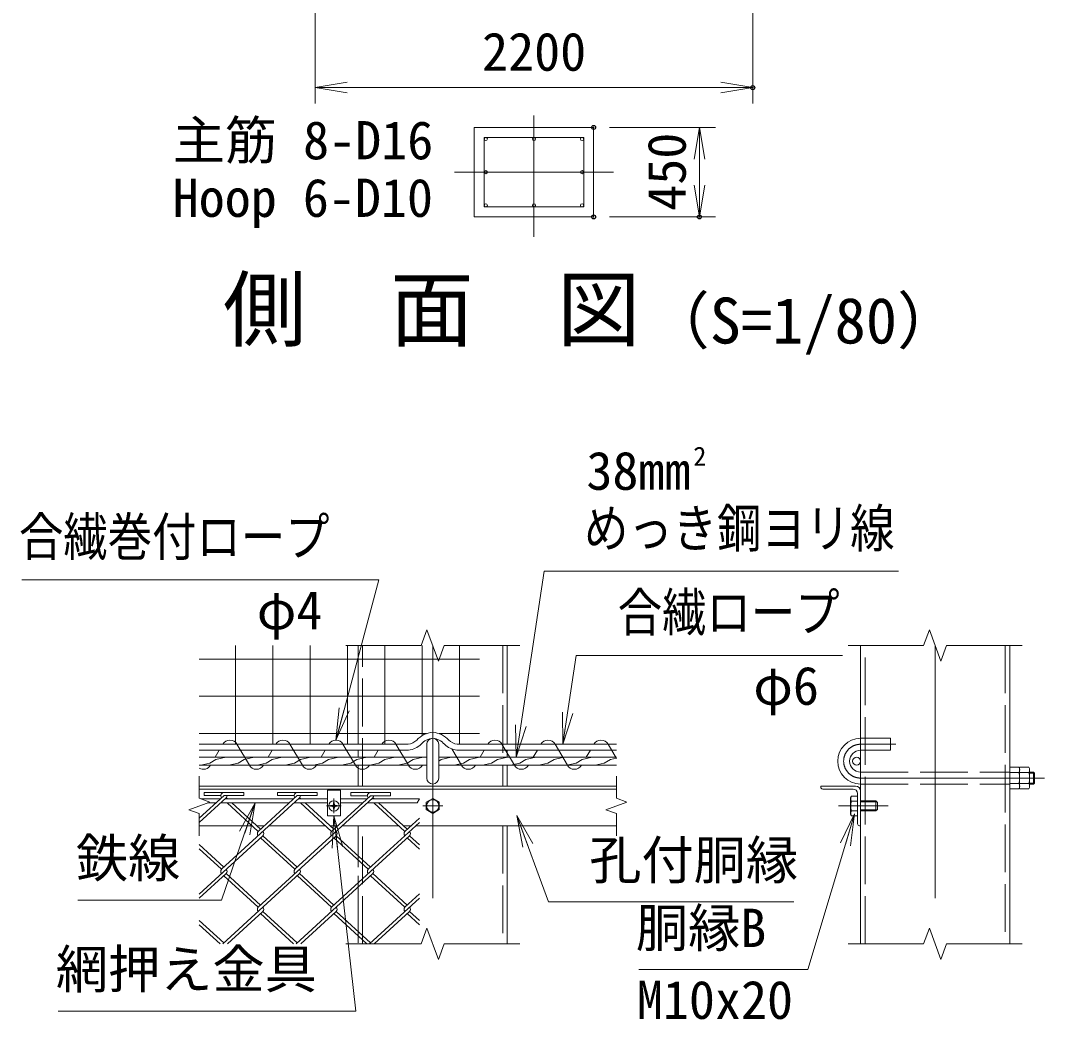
# Model space of a CAD drawing. Units: millimetres at full size. Extents: x -16800 to 16800, y -11880 to 11880.
# Drawn here: x 406 to 5555, y -8789 to -3765 of the extents above; entities that cross this region are included whole.
import ezdxf
from ezdxf.enums import TextEntityAlignment as Align

# ---------------------------------------------------------------- set-up
doc = ezdxf.new("R2010")
doc.units = ezdxf.units.MM
doc.header["$LTSCALE"] = 40
doc.header["$PDMODE"] = 32
doc.header["$PDSIZE"] = 20
doc.linetypes.add('DASHED', pattern=[7.5, 6, -1.5])
doc.linetypes.add('USER1', pattern=[50.8, 31.75, -6.35, 6.35, -6.35])
for name, color, linetype, lineweight in [('0-0_D-STR1', 1, 'Continuous', 18), ('0-1_D-BMK', 2, 'USER1', 13), ('0-2_D-STR3', 3, 'Continuous', 13), ('0-3_D-STR4', 7, 'Continuous', 18), ('0-6_D-STR-DIM', 7, 'Continuous', 13), ('0-7_0', 7, 'Continuous', 18), ('0-9_D-STR-TXT', 7, 'Continuous', 13), ('0-A_D-STR2', 7, 'Continuous', 13), ('0-B_D-TTL-TXT', 7, 'Continuous', 13)]:
    doc.layers.add(name, color=color, linetype=linetype, lineweight=lineweight)
doc.layers.add('0-8_Defpoints', color=253, linetype='Continuous')
doc.styles.add('ＭＳ ゴシック', font='')
doc.styles.get('ＭＳ ゴシック').set_extended_font_data('MS Gothic')

# ---------------------------------------------------------------- blocks, each defined once
blk = doc.blocks.new('_Open')
at = {"layer": '0-7_0'}
blk.add_line((-40, 6.67), (0, 0), dxfattribs=at)
blk.add_lwpolyline([(-40, -6.67), (0, 0), (-40, 0)], dxfattribs=at)

msp = doc.modelspace()

# ---------------------------------------------------------------- linework, layer by layer
at = {"layer": '0-0_D-STR1'}
for p, q in [((2104.06, -7404.67), (2104.06, -6908.01)), ((2854.06, -6908.01), (2854.06, -7404.67)), ((4630.19, -6908.01), (4630.19, -8408.01)), ((5380.19, -8408.01), (5380.19, -6908.01)), ((2104.06, -7469.67), (2104.06, -7434.67)), ((2854.06, -7434.67), (2854.06, -7469.67)), ((2104.06, -7614.67), (2104.06, -7509.67)), ((2854.06, -7509.67), (2854.06, -7614.67)), ((1305.15, -7614.67), (3402.97, -7614.67)), ((4605.19, -7614.67), (4430.19, -7614.67)), ((4430.19, -7619.67), (4430.19, -7614.67)), ((1305.15, -7629.67), (3402.97, -7629.67)), ((4592.69, -7629.67), (4440.19, -7629.67)), ((4615.19, -7804.67), (4615.19, -7652.17)), ((1305.15, -7814.67), (1570.87, -7814.67)), ((1594.55, -7814.67), (1632.64, -7814.67)), ((1655.73, -7814.67), (1939.51, -7814.67)), ((1963.19, -7814.67), (2001.28, -7814.67)), ((2024.97, -7814.67), (2308.15, -7814.67)), ((2104.06, -8022.72), (2104.06, -7814.67)), ((2331.83, -7814.67), (2369.92, -7814.67)), ((2393.6, -7814.67), (3402.97, -7814.67)), ((2854.06, -7814.67), (2854.06, -8408.01)), ((4625.19, -7814.67), (4630.19, -7814.67)), ((2104.06, -8403.38), (2104.06, -8066.13))]:
    msp.add_line(p, q, dxfattribs=at)
at = {"layer": '0-0_D-STR1', "linetype": 'DASHED'}
for p, q in [((2126.56, -7614.67), (2126.56, -6908.01)), ((2831.56, -6908.01), (2831.56, -7614.67)), ((4652.69, -8408.01), (4652.69, -6908.01)), ((5357.69, -6908.01), (5357.69, -8408.01)), ((2126.56, -8408.01), (2126.56, -7814.67)), ((2831.56, -7814.67), (2831.56, -8408.01))]:
    msp.add_line(p, q, dxfattribs=at)
at = {"layer": '0-0_D-STR1'}
for centre, radius, start, end in [((4440.19, -7619.67), 10, 180, 270), ((4605.19, -7639.67), 25, 0, 90), ((4592.69, -7652.17), 22.5, 0, 90), ((4625.19, -7804.67), 10, 180, 270)]:
    msp.add_arc(centre, radius, start, end, dxfattribs=at)
at = {"layer": '0-1_D-BMK'}
for p, q in [((2988.09, -4242.76), (2988.09, -4852.76)), ((2588.09, -4527.76), (3388.09, -4527.76)), ((2479.06, -6908.01), (2479.06, -8408.01)), ((5005.19, -6908.01), (5005.19, -8408.01)), ((4807.59, -7404.67), (4630.19, -7404.67)), ((4630.19, -7574.67), (5555.19, -7574.67)), ((1945.04, -7714.67), (2019.44, -7714.67)), ((1982.24, -7677.47), (1982.24, -7751.87)), ((2429.06, -7714.67), (2529.06, -7714.67)), ((4769.7, -7714.67), (4519.7, -7714.67))]:
    msp.add_line(p, q, dxfattribs=at)
msp.add_arc((4630.19, -7489.67), 85, 90, 270, dxfattribs=at)
at = {"layer": '0-2_D-STR3'}
for p, q in [((2355.52, -7404.67), (1305.15, -7404.67)), ((2449.06, -7574.67), (2449.06, -7404.67)), ((2509.06, -7574.67), (2509.06, -7404.67)), ((2602.59, -7404.67), (3402.97, -7404.67)), ((2357.62, -7434.67), (1305.15, -7434.67)), ((2600.5, -7434.67), (3402.97, -7434.67)), ((1305.15, -7469.67), (2449.06, -7469.67)), ((1305.15, -7509.67), (2449.06, -7509.67)), ((2509.06, -7469.67), (3402.97, -7469.67)), ((2509.06, -7509.67), (3402.97, -7509.67)), ((5380.19, -7519.92), (5380.19, -7629.42)), ((5380.19, -7519.92), (5426.19, -7519.92)), ((5380.19, -7547.3), (5426.19, -7547.3)), ((5430.19, -7519.92), (5430.19, -7629.42)), ((5430.19, -7519.92), (5476.19, -7519.92)), ((5430.19, -7531.59), (5430.19, -7617.76)), ((5430.19, -7547.3), (5476.19, -7547.3)), ((5480.19, -7531.59), (5480.19, -7617.76)), ((5480.19, -7544.67), (5500.46, -7544.67)), ((5480.19, -7549.41), (5505.19, -7549.41)), ((5505.19, -7549.41), (5500.46, -7544.67)), ((5500.46, -7544.67), (5500.46, -7604.67)), ((5505.19, -7549.41), (5505.19, -7599.94)), ((5380.19, -7602.05), (5426.19, -7602.05)), ((5430.19, -7602.05), (5476.19, -7602.05)), ((5480.19, -7604.67), (5500.46, -7604.67)), ((1949.74, -7764.67), (1949.74, -7634.67)), ((4580.19, -7673.42), (4584.71, -7665.6)), ((4584.71, -7665.6), (4615.19, -7665.6)), ((4615.19, -7665.6), (4615.19, -7763.75)), ((5380.19, -7629.42), (5426.19, -7629.42)), ((5430.19, -7629.42), (5476.19, -7629.42)), ((1411.33, -7679.67), (1314.71, -7679.67)), ((1389.51, -7699.67), (1346.36, -7699.67)), ((1758.14, -7699.67), (1412.6, -7699.67)), ((1779.97, -7679.67), (1434.42, -7679.67)), ((1781.24, -7699.67), (1949.74, -7699.67)), ((1803.06, -7679.67), (1949.74, -7679.67)), ((1973.09, -7712.71), (1965.49, -7712.84)), ((1965.49, -7712.84), (1965.49, -7716.5)), ((1965.49, -7712.84), (1965.49, -7716.5)), ((1973.09, -7716.64), (1965.49, -7716.5)), ((1977.73, -7710.35), (1973.09, -7712.71)), ((1977.73, -7719), (1973.09, -7716.64)), ((1977.82, -7710.26), (1980.27, -7705.65)), ((1977.82, -7719.09), (1980.27, -7723.7)), ((1980.41, -7697.92), (1980.27, -7705.65)), ((1980.28, -7697.92), (1984.07, -7697.92)), ((1984.07, -7697.92), (1984.2, -7705.65)), ((1986.65, -7710.26), (1984.2, -7705.65)), ((1986.65, -7719.09), (1984.2, -7723.7)), ((1986.74, -7710.35), (1991.38, -7712.71)), ((1986.74, -7719), (1991.38, -7716.64)), ((1991.38, -7716.64), (1998.99, -7716.5)), ((2014.74, -7679.67), (2148.61, -7679.67)), ((2014.74, -7699.67), (2126.78, -7699.67)), ((2150.47, -7699.67), (2400.44, -7699.67)), ((2172.29, -7679.67), (2411.99, -7679.67)), ((2446.56, -7695.91), (2479.06, -7677.15)), ((2446.56, -7733.44), (2446.56, -7695.91)), ((2479.06, -7677.15), (2511.56, -7695.91)), ((2511.56, -7695.91), (2511.56, -7733.44)), ((4580.19, -7673.42), (4580.19, -7755.92)), ((4584.71, -7690.14), (4615.19, -7690.14)), ((4630.19, -7689.67), (4707.69, -7689.67)), ((4630.19, -7694.17), (4712.19, -7694.17)), ((4707.69, -7689.67), (4715.19, -7697.17)), ((4715.19, -7697.17), (4715.19, -7732.17)), ((2014.74, -7764.67), (1949.74, -7764.67)), ((1980.41, -7731.42), (1980.27, -7723.7)), ((1980.41, -7731.42), (1984.07, -7731.42)), ((1984.07, -7731.42), (1984.2, -7723.7)), ((2479.06, -7752.2), (2446.56, -7733.44)), ((2511.56, -7733.44), (2479.06, -7752.2)), ((4580.19, -7755.92), (4584.71, -7763.75)), ((4584.71, -7739.21), (4615.19, -7739.21)), ((4584.71, -7763.75), (4615.19, -7763.75)), ((4630.19, -7735.17), (4712.19, -7735.17)), ((4630.19, -7739.67), (4707.69, -7739.67))]:
    msp.add_line(p, q, dxfattribs=at)
at = {"layer": '0-2_D-STR3', "color": 4}
for p, q in [((1494.77, -7404.67), (1556.95, -7509.67)), ((1761.28, -7404.67), (1823.46, -7509.67)), ((2027.79, -7404.67), (2089.97, -7509.67)), ((2294.3, -7404.67), (2356.47, -7509.67)), ((2827.31, -7404.67), (2889.49, -7509.67)), ((3093.82, -7404.67), (3155.99, -7509.67)), ((3360.32, -7404.67), (3402.97, -7476.69)), ((1405.93, -7434.67), (1385.21, -7469.67)), ((1672.44, -7434.67), (1651.71, -7469.67)), ((1938.95, -7434.67), (1918.22, -7469.67)), ((2205.45, -7434.67), (2184.73, -7469.67)), ((2574.66, -7428.08), (2622.98, -7509.67)), ((2738.47, -7434.67), (2717.74, -7469.67)), ((3004.98, -7434.67), (2984.25, -7469.67)), ((3271.48, -7434.67), (3250.76, -7469.67))]:
    msp.add_line(p, q, dxfattribs=at)
at = {"layer": '0-2_D-STR3', "linetype": 'DASHED'}
for p, q in [((4630.19, -7374.67), (4780.19, -7374.67)), ((4780.19, -7374.67), (4780.19, -7434.67)), ((4630.19, -7434.67), (4780.19, -7434.67)), ((4630.19, -7544.67), (5380.19, -7544.67)), ((4630.19, -7604.67), (5380.19, -7604.67))]:
    msp.add_line(p, q, dxfattribs=at)
at = {"layer": '0-2_D-STR3'}
msp.add_lwpolyline([(2738.09, -4352.76), (2738.09, -4702.76), (3238.09, -4702.76), (3238.09, -4352.76)], close=True, dxfattribs=at)
for points in [[(1439, -7469.67), (1388.99, -7481.24), (1358.32, -7498.95), (1312.3, -7509.67)], [(1580.66, -7469.67), (1530.64, -7481.24), (1499.97, -7498.95), (1453.95, -7509.67)], [(1722.31, -7469.67), (1672.29, -7481.24), (1641.62, -7498.95), (1595.61, -7509.67)], [(1863.96, -7469.67), (1813.95, -7481.24), (1783.28, -7498.95), (1737.26, -7509.67)], [(2005.62, -7469.67), (1955.6, -7481.24), (1924.93, -7498.95), (1878.91, -7509.67)], [(2147.27, -7469.67), (2097.25, -7481.24), (2066.58, -7498.95), (2020.57, -7509.67)], [(2288.92, -7469.67), (2238.91, -7481.24), (2208.24, -7498.95), (2162.22, -7509.67)], [(2430.57, -7469.67), (2380.56, -7481.24), (2349.89, -7498.95), (2303.87, -7509.67)], [(2572.23, -7469.67), (2522.21, -7481.24), (2509.06, -7488.83)], [(2713.88, -7469.67), (2663.86, -7481.24), (2633.19, -7498.95), (2587.18, -7509.67)], [(2855.53, -7469.67), (2805.52, -7481.24), (2774.85, -7498.95), (2728.83, -7509.67)], [(2997.19, -7469.67), (2947.17, -7481.24), (2916.5, -7498.95), (2870.48, -7509.67)], [(3138.84, -7469.67), (3088.82, -7481.24), (3058.15, -7498.95), (3012.14, -7509.67)], [(3280.49, -7469.67), (3230.48, -7481.24), (3199.81, -7498.95), (3153.79, -7509.67)], [(3402.97, -7474.11), (3372.13, -7481.24), (3341.46, -7498.95), (3295.44, -7509.67)], [(5480.19, -7599.94), (5505.19, -7599.94), (5500.46, -7604.67)], [(1949.74, -7634.67), (2014.74, -7634.67), (2014.74, -7764.67)], [(1991.38, -7712.71), (1998.99, -7712.84), (1998.99, -7716.5)], [(4707.69, -7689.67), (4707.69, -7739.67), (4715.19, -7732.17)]]:
    msp.add_lwpolyline(points, dxfattribs=at)
for centre, radius in [((2746.09, -4360.76), 8), ((2988.09, -4360.76), 8), ((3230.09, -4360.76), 8), ((2746.09, -4527.76), 8), ((3230.09, -4527.76), 8), ((2746.09, -4694.76), 8), ((2988.09, -4694.76), 8), ((3230.09, -4694.76), 8), ((4610.19, -7489.67), 20), ((1982.24, -7714.67), 26.25), ((2479.06, -7714.67), 31.25)]:
    msp.add_circle(centre, radius, dxfattribs=at)
for centre, radius, start, end in [((2485.26, -7459.73), 115.29, 93.08535, 138.90015), ((2472.85, -7459.73), 115.29, 41.09985, 86.91465), ((2343.33, -7324.77), 80.82, 278.67529, 312.93489), ((2343.33, -7324.77), 110.82, 277.40669, 313.86669), ((2485.26, -7459.73), 85.29, 94.1723, 139.7895), ((2479.06, -7404.67), 30, 0, 180), ((2472.85, -7459.73), 85.29, 40.2105, 85.8277), ((2614.78, -7324.77), 110.82, 226.13331, 262.59331), ((2614.78, -7324.77), 80.82, 227.06511, 261.32471), ((4630.19, -7489.67), 115, 90, 270), ((4630.19, -7489.67), 55, 90, 270), ((5334.52, -7574.67), 95.67, 343.37369, 16.62631), ((5405.29, -7533.61), 24.99, 326.78843, 33.21157), ((5384.52, -7574.67), 95.67, 343.37369, 16.62631), ((5455.29, -7533.61), 24.99, 326.78843, 33.21157), ((2479.06, -7574.67), 30, 180, 0), ((5405.29, -7615.74), 24.99, 326.78843, 33.21157), ((5455.29, -7615.74), 24.99, 326.78843, 33.21157), ((4602.64, -7677.87), 21.72, 145.61575, 214.38425), ((4662.12, -7714.67), 81.2, 162.41205, 197.58795), ((4602.64, -7751.48), 21.72, 145.61575, 214.38425)]:
    msp.add_arc(centre, radius, start, end, dxfattribs=at)
at = {"layer": '0-2_D-STR3', "color": 4}
for centre, start, end in [((1459.24, -7424.32), 28.93798, 151.06202), ((1725.74, -7424.32), 28.93798, 151.06202), ((1992.25, -7424.32), 28.93798, 151.06202), ((2258.76, -7424.32), 28.93798, 151.06202), ((2791.77, -7424.32), 28.93798, 151.06202), ((3058.28, -7424.32), 28.93798, 151.06202), ((3324.79, -7424.32), 28.93798, 151.06202), ((1325.98, -7490.02), 239.13307, 331.06202), ((1592.49, -7490.02), 208.93798, 331.06202), ((1859, -7490.02), 208.93798, 331.06202), ((2125.5, -7490.02), 208.93798, 331.06202), ((2392.01, -7490.02), 208.93798, 331.06202), ((2658.52, -7490.02), 208.93798, 331.06202), ((2925.03, -7490.02), 208.93798, 331.06202), ((3191.53, -7490.02), 208.93798, 331.06202)]:
    msp.add_arc(centre, 40.61, start, end, dxfattribs=at)
at = {"layer": '0-3_D-STR4'}
msp.add_lwpolyline([(2688.09, -4302.76), (2688.09, -4752.76), (3288.09, -4752.76), (3288.09, -4302.76)], close=True, dxfattribs=at)
at = {"layer": '0-6_D-STR-DIM'}
for p, q in [((1888.09, -3222.48), (1888.09, -4182.48)), ((4088.09, -3222.48), (4088.09, -4182.48)), ((1888.09, -4102.48), (4088.09, -4102.48)), ((3368.09, -4302.76), (3900.19, -4302.76)), ((3820.19, -4302.76), (3820.19, -4752.76)), ((3368.09, -4752.76), (3900.19, -4752.76)), ((2450.2, -6828.72), (2421.34, -6908.01)), ((2507.92, -6987.29), (2450.2, -6828.72)), ((4976.33, -6828.72), (4947.48, -6908.01)), ((5034.05, -6987.29), (4976.33, -6828.72)), ((2041.56, -6908.01), (2421.34, -6908.01)), ((2536.77, -6908.01), (2507.92, -6987.29)), ((2536.77, -6908.01), (2916.56, -6908.01)), ((4567.69, -6908.01), (4947.48, -6908.01)), ((5062.91, -6908.01), (5034.05, -6987.29)), ((5062.91, -6908.01), (5442.69, -6908.01)), ((1305.15, -7564.67), (1305.15, -7676.2)), ((3402.97, -7564.67), (3402.97, -7676.2)), ((2411.99, -7679.67), (2400.44, -7699.67)), ((1305.15, -7753.15), (1305.15, -7864.67)), ((3402.97, -7753.15), (3402.97, -7864.67)), ((2450.2, -8328.72), (2421.34, -8408.01)), ((2507.92, -8487.29), (2450.2, -8328.72)), ((4976.33, -8328.72), (4947.48, -8408.01)), ((5034.05, -8487.29), (4976.33, -8328.72)), ((2041.56, -8408.01), (2421.34, -8408.01)), ((2536.77, -8408.01), (2507.92, -8487.29)), ((2536.77, -8408.01), (2916.56, -8408.01)), ((4567.69, -8408.01), (4947.48, -8408.01)), ((5062.91, -8408.01), (5034.05, -8487.29)), ((5062.91, -8408.01), (5442.69, -8408.01))]:
    msp.add_line(p, q, dxfattribs=at)
for points in [[(1305.15, -7753.15), (1252.29, -7733.91), (1358.01, -7695.43), (1305.15, -7676.2)], [(3402.97, -7753.15), (3350.11, -7733.91), (3455.82, -7695.43), (3402.97, -7676.2)]]:
    msp.add_lwpolyline(points, dxfattribs=at)
at = {"layer": '0-8_Defpoints'}
for p in [(4088.09, -4102.48), (3288.09, -4302.76), (3288.09, -4752.76), (3820.19, -4752.76)]:
    msp.add_point(p, dxfattribs=at)
at = {"layer": '0-9_D-STR-TXT'}
for points in [[(4820.25, -6533.8), (3038.89, -6533.8), (2898.93, -7467.7)], [(413.8, -6578.61), (2208.36, -6578.61), (1992.77, -7381.78)], [(4540.24, -6958.46), (3200.5, -6958.46), (3133.93, -7402.7)], [(694.09, -8188.52), (1417.59, -8188.52), (1584.72, -7701.57)], [(596.05, -8746.17), (2092.13, -8746.17), (1982.46, -7766.66)], [(4294.6, -8196.47), (3061.46, -8196.47), (2902.26, -7764.73)], [(3514.51, -8537.78), (4364.91, -8537.78), (4599.64, -7756.77)]]:
    msp.add_lwpolyline(points, dxfattribs=at)
at = {"layer": '0-A_D-STR2'}
for p, q in [((1487.83, -6908.01), (1487.83, -7404.67)), ((1675.33, -6908.01), (1675.33, -7404.67)), ((1862.83, -6908.01), (1862.83, -7404.67)), ((2050.33, -6908.01), (2050.33, -7404.67)), ((2237.83, -6908.01), (2237.83, -7404.67)), ((2425.33, -6908.01), (2425.33, -7361.25)), ((2612.83, -6908.01), (2612.83, -7404.67)), ((1305.15, -6975.94), (2714.96, -6975.94)), ((1305.15, -7163.44), (2714.96, -7163.44)), ((1305.15, -7350.94), (2447.11, -7350.94)), ((2511, -7350.94), (2714.96, -7350.94)), ((1429.55, -7662.98), (1305.15, -7776.97)), ((1329.55, -7646.98), (1529.55, -7646.98)), ((1329.55, -7662.98), (1329.55, -7646.98)), ((1329.55, -7662.98), (1413.49, -7662.98)), ((1798.19, -7662.98), (1601.76, -7842.98)), ((1698.19, -7646.98), (1898.19, -7646.98)), ((1698.19, -7662.98), (1698.19, -7646.98)), ((1698.19, -7662.98), (1782.13, -7662.98)), ((2166.56, -7663.23), (1970.4, -7842.98)), ((2066.56, -7647.23), (2266.56, -7647.23)), ((2066.56, -7663.23), (2066.56, -7647.23)), ((2066.56, -7663.23), (2150.5, -7663.23)), ((2166.56, -7663.23), (2266.56, -7663.23)), ((2266.56, -7663.23), (2266.56, -7647.23)), ((1440.83, -7673.81), (1305.15, -7798.13)), ((1809.46, -7673.81), (1417.17, -8033.28)), ((1447.23, -7679.67), (1440.83, -7673.81)), ((1601.76, -7842.98), (1445.37, -7699.67)), ((1613.6, -7832.13), (1469.05, -7699.67)), ((2178.4, -7674.08), (1786.08, -8033.57)), ((1815.87, -7679.67), (1809.46, -7673.81)), ((1970.4, -7842.98), (1814.01, -7699.67)), ((1982.24, -7832.13), (1837.69, -7699.67)), ((2184.5, -7679.67), (2178.4, -7674.08)), ((2339.03, -7842.98), (2182.65, -7699.67)), ((2350.88, -7832.13), (2206.33, -7699.67)), ((2411.99, -7797.83), (2154.72, -8033.57)), ((2411.99, -7776.12), (2339.03, -7842.98)), ((1625.14, -7864.41), (1305.15, -8157.63)), ((1993.78, -7864.41), (1601.49, -8223.88)), ((1786.08, -8033.57), (1613.3, -7875.26)), ((1797.92, -8022.72), (1625.14, -7864.41)), ((2362.42, -7864.41), (1970.1, -8223.9)), ((2154.72, -8033.57), (1981.94, -7875.26)), ((2166.56, -8022.72), (1993.78, -7864.41)), ((2411.99, -7931.53), (2350.58, -7875.26)), ((2411.99, -7909.83), (2362.42, -7864.41)), ((1429.01, -8022.43), (1305.15, -7908.93)), ((1417.17, -8033.28), (1305.15, -7930.63)), ((1440.85, -8054.98), (1305.15, -8179.33)), ((1809.46, -8055.01), (1424.23, -8408.01)), ((1601.49, -8223.88), (1429.01, -8065.83)), ((1613.33, -8213.02), (1440.85, -8054.98)), ((2178.1, -8055.01), (1792.87, -8408.01)), ((1970.1, -8223.9), (1798.65, -8066.8)), ((1981.94, -8213.05), (1809.46, -8055.01)), ((2339.03, -8224.17), (2166.26, -8065.86)), ((2350.88, -8213.32), (2178.1, -8055.01)), ((2411.99, -8178.48), (2161.51, -8408.01)), ((2411.99, -8157.32), (2339.03, -8224.17)), ((1625.17, -8245.58), (1447.91, -8408.01)), ((1778.75, -8408.01), (1613.33, -8256.43)), ((1797.65, -8403.62), (1625.17, -8245.58)), ((1993.78, -8245.6), (1816.55, -8408.01)), ((2147.33, -8408.01), (1981.94, -8256.45)), ((2166.26, -8403.65), (1993.78, -8245.6)), ((2362.42, -8245.6), (2185.19, -8408.01)), ((2411.99, -8312.73), (2350.58, -8256.45)), ((2411.99, -8291.03), (2362.42, -8245.6)), ((1429.01, -8403.62), (1305.15, -8290.12)), ((1410.11, -8408.01), (1305.15, -8311.83))]:
    msp.add_line(p, q, dxfattribs=at)
for points in [[(1429.55, -7662.98), (1529.55, -7662.98), (1529.55, -7646.98)], [(1798.19, -7662.98), (1898.19, -7662.98), (1898.19, -7646.98)]]:
    msp.add_lwpolyline(points, dxfattribs=at)
for centre, start, end in [((1429.55, -7662.98), 85, 222.5), ((1429.28, -7663.23), 317.5, 0.89905), ((1798.19, -7662.98), 85, 222.5), ((1797.92, -7663.23), 317.5, 0.89905), ((2166.56, -7663.23), 95, 222.5), ((2166.56, -7663.23), 317.5, 0), ((1613.6, -7853.83), 137.5, 222.5), ((1613.6, -7853.83), 317.5, 42.5), ((1982.24, -7853.83), 137.5, 222.5), ((1982.24, -7853.83), 317.5, 42.5), ((2350.88, -7853.83), 137.5, 222.5), ((2350.88, -7853.83), 317.5, 42.5), ((1429.28, -8044.43), 137.5, 222.5), ((1429.28, -8044.43), 317.5, 42.5), ((1797.92, -8044.43), 137.5, 222.5), ((1797.92, -8044.43), 317.5, 42.5), ((2166.56, -8044.43), 137.5, 222.5), ((2166.56, -8044.43), 317.5, 42.5), ((1613.6, -8235.02), 137.5, 222.5), ((1613.6, -8235.02), 317.5, 42.5), ((1982.24, -8235.02), 137.5, 222.5), ((1982.24, -8235.02), 317.5, 42.5), ((2350.88, -8235.02), 137.5, 222.5), ((2350.88, -8235.02), 317.5, 42.5)]:
    msp.add_arc(centre, 16.06, start, end, dxfattribs=at)

# ---------------------------------------------------------------- block references
at = {"layer": '0-6_D-STR-DIM', "xscale": 4, "yscale": 4}
for p, rotation in [((1888.09, -4102.48), 180), ((3820.19, -4302.76), 90), ((3820.19, -4752.76), 270)]:
    msp.add_blockref('_Open', p, dxfattribs=dict(at, rotation=rotation))
msp.add_blockref('_Open', (4088.09, -4102.48), dxfattribs=at)
at = {"layer": '0-9_D-STR-TXT', "xscale": 4, "yscale": 4}
for p, rotation in [((1992.25, -7383.71), 254.97436), ((3133.63, -7404.67), 261.47698), ((2898.64, -7469.67), 261.47698), ((1585.37, -7699.67), 71.05648), ((1982.24, -7764.67), 96.38871), ((2901.57, -7762.85), 110.24163), ((4600.21, -7754.86), 73.27226)]:
    msp.add_blockref('_Open', p, dxfattribs=dict(at, rotation=rotation))

# ---------------------------------------------------------------- texts
at = {"layer": '0-6_D-STR-DIM', "style": 'ＭＳ ゴシック'}
msp.add_text('2200', height=192.4, dxfattribs=at).set_placement((2727.02, -4075.49), align=Align.BOTTOM_LEFT)
msp.add_text('450', height=192.4, rotation=90, dxfattribs=at).set_placement((3809.07, -4721.77), align=Align.BOTTOM_LEFT)
at = {"layer": '0-9_D-STR-TXT', "style": 'ＭＳ ゴシック'}
for s, height, p in [('主筋 8-D16', 192.4, (1171.52, -4520.94)), ('Hoop 6-D10', 192.4, (1171.52, -4810.28)), ('2', 96.19, (3789.36, -6033.15)), ('38mm', 192.4, (3251.72, -6182.86)), ('φ4', 192.4, (1594.52, -6884.24)), ('φ6', 192.4, (4091.11, -7264.09)), ('鉄線', 192.4, (684.96, -8131.07)), ('孔付胴縁', 192.4, (3266.17, -8140.54)), ('胴縁B', 192.4, (3500.3, -8481.85)), ('網押え金具', 192.4, (583.87, -8689.23)), ('M10x20', 192.4, (3505.39, -8843.4))]:
    msp.add_text(s, height=height, dxfattribs=at).set_placement(p, align=Align.BOTTOM_LEFT)
at = {"layer": '0-9_D-STR-TXT', "style": 'ＭＳ ゴシック', "width": 0.85}
for s, p in [('めっき鋼ヨリ線', (3239.54, -6472.29)), ('合繊巻付ロープ', (398.58, -6514.57)), ('合繊ロープ', (3409.28, -6894.42))]:
    msp.add_text(s, height=192.4, dxfattribs=at).set_placement(p, align=Align.BOTTOM_LEFT)
at = {"layer": '0-B_D-TTL-TXT', "style": 'ＭＳ ゴシック'}
for s, height, p in [('側\u3000面\u3000図', 307.9, (1424.21, -5463.64)), ('（S=1/80）', 230.8, (3556.9, -5458.58))]:
    msp.add_text(s, height=height, dxfattribs=at).set_placement(p, align=Align.BOTTOM_LEFT)

doc.saveas('drawing.dxf')
